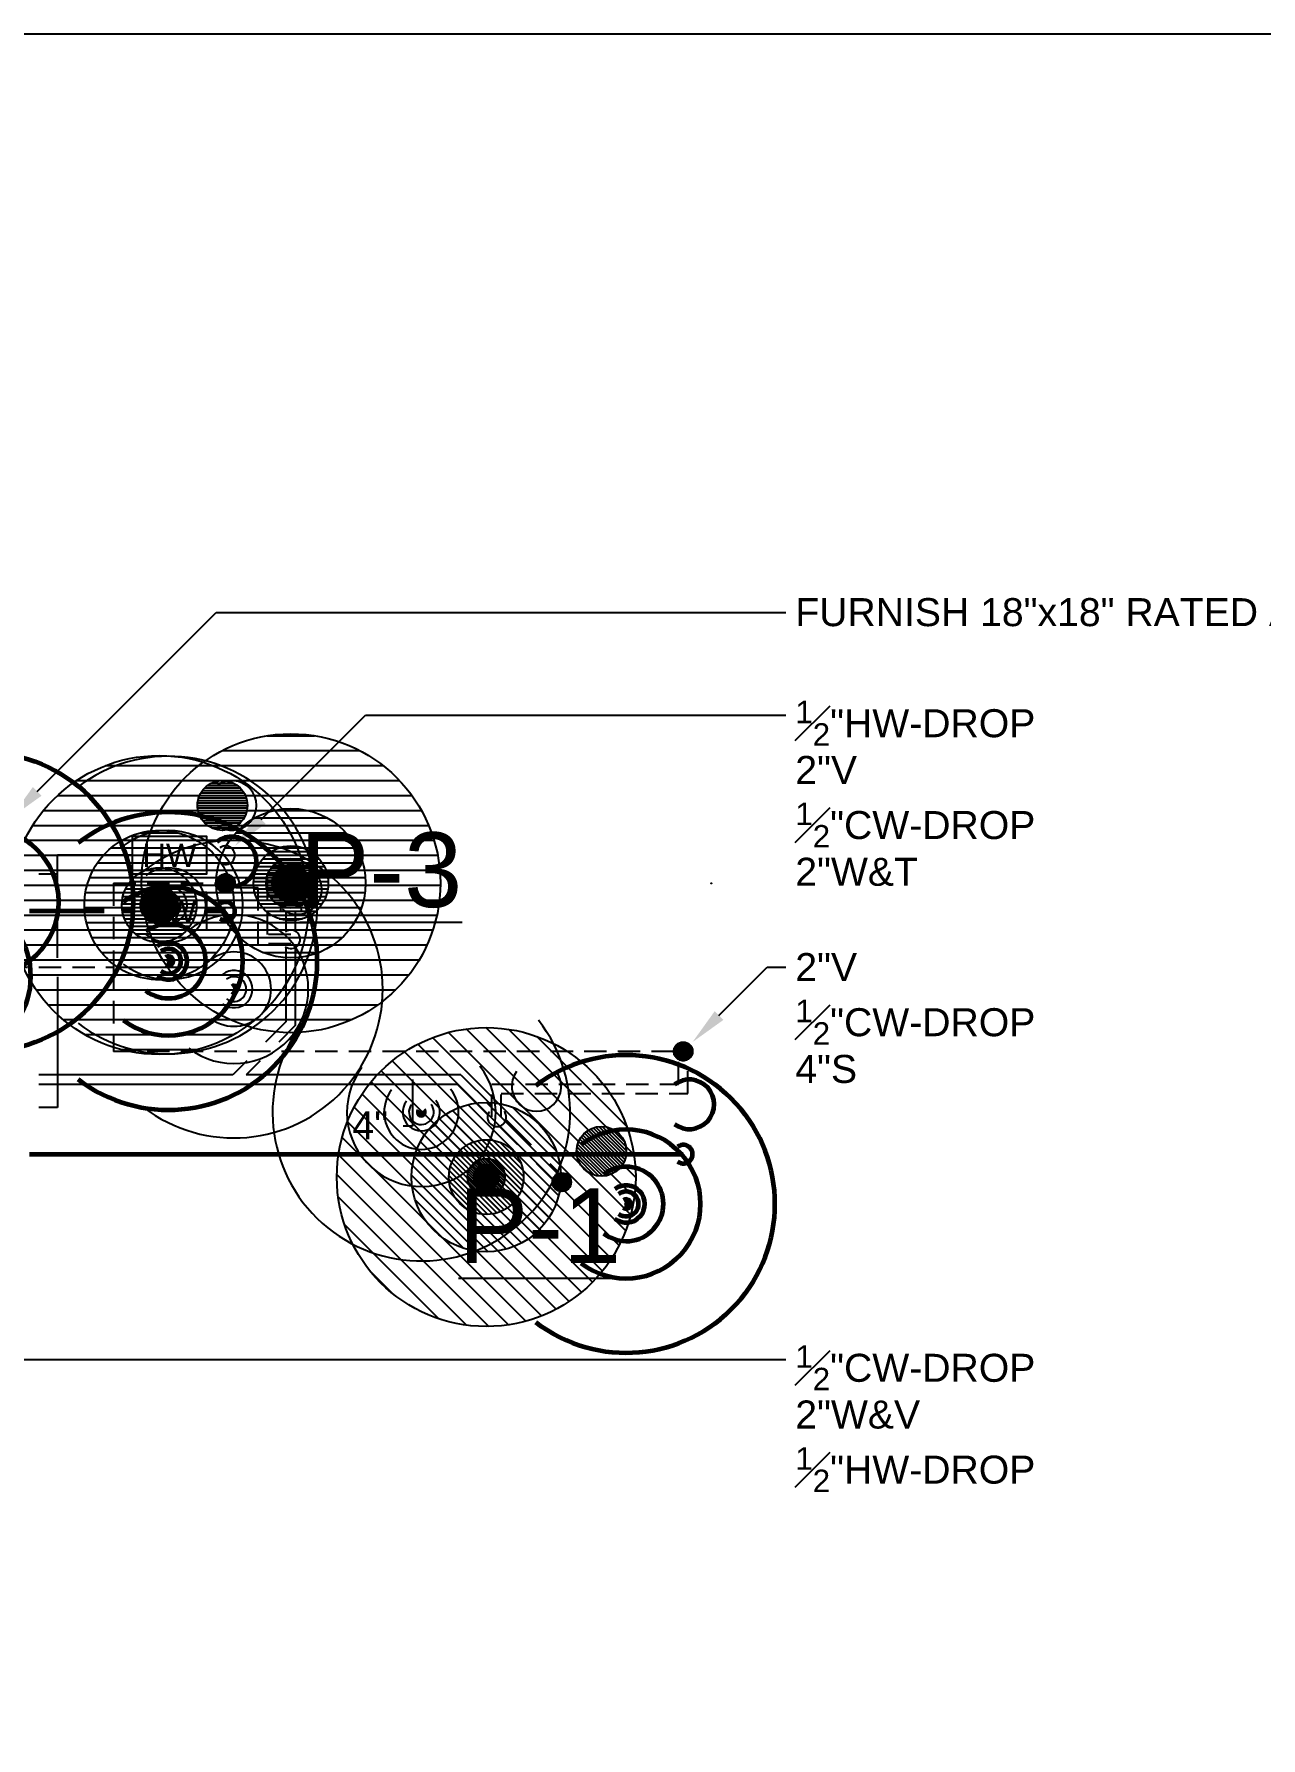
# Model space of a CAD drawing. Extents: x 2104 to 16979, y 4026 to 5124.
# Drawn here: x 7925.2 to 8122.3, y 4850.2 to 5123.9 of the extents above; entities that cross this region are included whole.
import ezdxf
from ezdxf import colors
from ezdxf.entities.mleader import LeaderData, LeaderLine
from ezdxf.enums import TextEntityAlignment as Align
from ezdxf.math import Vec2, Vec3

# ---------------------------------------------------------------- set-up
doc = ezdxf.new("R2010")
doc.units = 0
doc.header["$LTSCALE"] = 18
doc.header["$MEASUREMENT"] = 0
doc.linetypes.add('VENT', pattern=[0.30000000000000004, 0.2, -0.1])
for name, color, linetype in [('G-ANNO-TEXT', 70, 'Continuous'), ('P-HW-N', 1, 'Continuous'), ('P-HW-N @ 1 (1)', 1, 'Continuous'), ('P-HW-N @ 1 (2)', 1, 'Continuous'), ('P-HW-N @ 12', 1, 'Continuous'), ('P-HW-N @ 128', 1, 'Continuous'), ('P-HW-N @ 16', 1, 'Continuous'), ('P-HW-N @ 192', 1, 'Continuous'), ('P-HW-N @ 2', 1, 'Continuous'), ('P-HW-N @ 24', 1, 'Continuous'), ('P-HW-N @ 384', 1, 'Continuous'), ('P-HW-N @ 4', 1, 'Continuous'), ('P-HW-N @ 48', 1, 'Continuous'), ('P-HW-N @ 64', 1, 'Continuous'), ('P-HW-N @ 768', 1, 'Continuous'), ('P-HW-N @ 8', 1, 'Continuous'), ('P-HW-N @ 96', 1, 'Continuous'), ('P-SAN-N', 6, 'Continuous'), ('P-SAN-N @ 1 (1)', 6, 'Continuous'), ('P-SAN-N @ 1 (2)', 6, 'Continuous'), ('P-SAN-N @ 12', 6, 'Continuous'), ('P-SAN-N @ 128', 6, 'Continuous'), ('P-SAN-N @ 16', 6, 'Continuous'), ('P-SAN-N @ 192', 6, 'Continuous'), ('P-SAN-N @ 2', 6, 'Continuous'), ('P-SAN-N @ 24', 6, 'Continuous'), ('P-SAN-N @ 384', 6, 'Continuous'), ('P-SAN-N @ 4', 6, 'Continuous'), ('P-SAN-N @ 48', 6, 'Continuous'), ('P-SAN-N @ 64', 6, 'Continuous'), ('P-SAN-N @ 768', 6, 'Continuous'), ('P-SAN-N @ 8', 6, 'Continuous'), ('P-SAN-N @ 96', 6, 'Continuous'), ('P-SANV-N', 5, 'VENT'), ('P-SANV-N @ 1 (1)', 5, 'VENT'), ('P-SANV-N @ 1 (2)', 5, 'VENT'), ('P-SANV-N @ 12', 5, 'VENT'), ('P-SANV-N @ 128', 5, 'VENT'), ('P-SANV-N @ 16', 5, 'VENT'), ('P-SANV-N @ 192', 5, 'VENT'), ('P-SANV-N @ 2', 5, 'VENT'), ('P-SANV-N @ 24', 5, 'VENT'), ('P-SANV-N @ 384', 5, 'VENT'), ('P-SANV-N @ 4', 5, 'VENT'), ('P-SANV-N @ 48', 5, 'VENT'), ('P-SANV-N @ 64', 5, 'VENT'), ('P-SANV-N @ 768', 5, 'VENT'), ('P-SANV-N @ 8', 5, 'VENT'), ('P-SANV-N @ 96', 5, 'VENT')]:
    doc.layers.add(name, color=color, linetype=linetype)
for name, color, linetype, lineweight in [('P-CW-N', 4, 'Continuous', 60), ('P-CW-N @ 1 (1)', 4, 'Continuous', 60), ('P-CW-N @ 1 (2)', 4, 'Continuous', 60), ('P-CW-N @ 12', 4, 'Continuous', 60), ('P-CW-N @ 128', 4, 'Continuous', 60), ('P-CW-N @ 16', 4, 'Continuous', 60), ('P-CW-N @ 192', 4, 'Continuous', 60), ('P-CW-N @ 2', 4, 'Continuous', 60), ('P-CW-N @ 24', 4, 'Continuous', 60), ('P-CW-N @ 384', 4, 'Continuous', 60), ('P-CW-N @ 4', 4, 'Continuous', 60), ('P-CW-N @ 48', 4, 'Continuous', 60), ('P-CW-N @ 64', 4, 'Continuous', 60), ('P-CW-N @ 768', 4, 'Continuous', 60), ('P-CW-N @ 8', 4, 'Continuous', 60), ('P-CW-N @ 96', 4, 'Continuous', 60), ('P-HWC-N', 2, 'Continuous', 60), ('P-HWC-N @ 1 (1)', 2, 'Continuous', 60), ('P-HWC-N @ 1 (2)', 2, 'Continuous', 60), ('P-HWC-N @ 12', 2, 'Continuous', 60), ('P-HWC-N @ 128', 2, 'Continuous', 60), ('P-HWC-N @ 16', 2, 'Continuous', 60), ('P-HWC-N @ 192', 2, 'Continuous', 60), ('P-HWC-N @ 2', 2, 'Continuous', 60), ('P-HWC-N @ 24', 2, 'Continuous', 60), ('P-HWC-N @ 384', 2, 'Continuous', 60), ('P-HWC-N @ 4', 2, 'Continuous', 60), ('P-HWC-N @ 48', 2, 'Continuous', 60), ('P-HWC-N @ 64', 2, 'Continuous', 60), ('P-HWC-N @ 768', 2, 'Continuous', 60), ('P-HWC-N @ 8', 2, 'Continuous', 60), ('P-HWC-N @ 96', 2, 'Continuous', 60)]:
    doc.layers.add(name, color=color, linetype=linetype, lineweight=lineweight)
doc.layers.get('0').freeze()
doc.styles.add('Arial', font='arial.ttf')
doc.dimstyles.new('Loop048', dxfattribs={"dimscale": 0, "dimtxt": 0.09375, "dimasz": 0.03125, "dimexe": 0.0625, "dimexo": 0.0625, "dimgap": 0.09375, "dimtad": 1, "dimdec": 4, "dimzin": 3, "dimdsep": 46, "dimlunit": 4, "dimtxsty": 'Arial', "dimblk": 'OBLIQUE', "dimcen": 0.09375, "dimdle": 0.0625, "dimclrd": 256, "dimclre": 256, "dimclrt": 256, "dimadec": 4, "dimazin": 0, "dimtfac": 0.8, "dimtdec": 4, "dimtix": 1, "dimtofl": 0, "dimtmove": 1, "dimatfit": 0, "dimldrblk": 'LeaderNoteBlock', "dimfxl": 1, "dimfrac": 1, "dimtolj": 1, "dimtzin": 0, "dimlwd": -1, "dimlwe": -1, "dimarcsym": 0})

# ---------------------------------------------------------------- blocks, each defined once
blk = doc.blocks.new('*U7')
h = blk.add_hatch()
h.set_pattern_fill('ANSI31', color=256, scale=0.025, angle=135)
h.set_pattern_definition([(180, (0, 0), (-4.336808689942018e-19, -0.003125), [])])
edge = h.paths.add_edge_path()
edge.add_arc((-3.469446951953614e-18, -6.938893903907228e-18), 0.03125000000000001, 0, 360)
blk.add_circle((0, 0), 0.03125)
blk = doc.blocks.new('*U397')
at = {"layer": 'P-SANV-N @ 1 (1)'}
blk.add_blockref('*U7', (7945.343581524154, 4984), dxfattribs=at)
at = {"layer": 'P-SANV-N @ 1 (2)'}
blk.add_blockref('*U7', (7945.343581524154, 4984), dxfattribs=at)
at = {"layer": 'P-SANV-N @ 12', "xscale": 12, "yscale": 12, "zscale": 12}
blk.add_blockref('*U7', (7945.343581524154, 4984), dxfattribs=at)
at = {"layer": 'P-SANV-N @ 128', "xscale": 128, "yscale": 128, "zscale": 128}
blk.add_blockref('*U7', (7955.5, 5000), dxfattribs=at)
at = {"layer": 'P-SANV-N @ 16', "xscale": 16, "yscale": 16, "zscale": 16}
blk.add_blockref('*U7', (7945.343581524154, 4984), dxfattribs=at)
at = {"layer": 'P-SANV-N @ 192', "xscale": 192, "yscale": 192, "zscale": 192}
blk.add_blockref('*U7', (7945.343581524154, 4984), dxfattribs=at)
at = {"layer": 'P-SANV-N @ 2', "xscale": 2, "yscale": 2, "zscale": 2}
blk.add_blockref('*U7', (7945.343581524154, 4984), dxfattribs=at)
at = {"layer": 'P-SANV-N @ 24', "xscale": 24, "yscale": 24, "zscale": 24}
blk.add_blockref('*U7', (7945.343581524154, 4984), dxfattribs=at)
at = {"layer": 'P-SANV-N @ 384', "xscale": 384, "yscale": 384, "zscale": 384}
blk.add_blockref('*U7', (7945.343581524154, 4984), dxfattribs=at)
at = {"layer": 'P-SANV-N @ 4', "xscale": 4, "yscale": 4, "zscale": 4}
blk.add_blockref('*U7', (7945.343581524154, 4984), dxfattribs=at)
at = {"layer": 'P-SANV-N @ 48', "xscale": 48, "yscale": 48, "zscale": 48}
blk.add_blockref('*U7', (8029.5, 4960.5), dxfattribs=at)
at = {"layer": 'P-SANV-N @ 64', "xscale": 64, "yscale": 64, "zscale": 64}
blk.add_blockref('*U7', (7945.343581524154, 4984), dxfattribs=at)
at = {"layer": 'P-SANV-N @ 768', "xscale": 768, "yscale": 768, "zscale": 768}
blk.add_blockref('*U7', (7945.343581524154, 4984), dxfattribs=at)
at = {"layer": 'P-SANV-N @ 8', "xscale": 8, "yscale": 8, "zscale": 8}
blk.add_blockref('*U7', (7945.343581524154, 4984), dxfattribs=at)
at = {"layer": 'P-SANV-N @ 96', "xscale": 96, "yscale": 96, "zscale": 96}
blk.add_blockref('*U7', (7945.343581524154, 4984), dxfattribs=at)
blk = doc.blocks.new('*U398')
at = {"layer": 'P-SAN-N @ 1 (1)', "rotation": 315}
blk.add_blockref('*U7', (7997.868580154854, 4940.317711346161), dxfattribs=at)
at = {"layer": 'P-SAN-N @ 1 (2)', "rotation": 315}
blk.add_blockref('*U7', (7997.868580154854, 4940.317711346161), dxfattribs=at)
at = {"layer": 'P-SAN-N @ 12', "xscale": 12, "yscale": 12, "zscale": 12, "rotation": 315}
blk.add_blockref('*U7', (7997.868580154854, 4940.317711346161), dxfattribs=at)
at = {"layer": 'P-SAN-N @ 128', "xscale": 128, "yscale": 128, "zscale": 128, "rotation": 315}
blk.add_blockref('*U7', (8016.363961030679, 4944.449747468305), dxfattribs=at)
at = {"layer": 'P-SAN-N @ 16', "xscale": 16, "yscale": 16, "zscale": 16, "rotation": 315}
blk.add_blockref('*U7', (7997.868580154854, 4940.317711346161), dxfattribs=at)
at = {"layer": 'P-SAN-N @ 192', "xscale": 192, "yscale": 192, "zscale": 192, "rotation": 315}
blk.add_blockref('*U7', (7997.868580154854, 4940.317711346161), dxfattribs=at)
at = {"layer": 'P-SAN-N @ 2', "xscale": 2, "yscale": 2, "zscale": 2, "rotation": 315}
blk.add_blockref('*U7', (7997.868580154854, 4940.317711346161), dxfattribs=at)
at = {"layer": 'P-SAN-N @ 24', "xscale": 24, "yscale": 24, "zscale": 24, "rotation": 315}
blk.add_blockref('*U7', (7997.868580154854, 4940.317711346161), dxfattribs=at)
at = {"layer": 'P-SAN-N @ 384', "xscale": 383.9999999999999, "yscale": 383.9999999999999, "zscale": 383.9999999999999, "rotation": 315}
blk.add_blockref('*U7', (7997.868580154854, 4940.317711346161), dxfattribs=at)
at = {"layer": 'P-SAN-N @ 4', "xscale": 4, "yscale": 4, "zscale": 4, "rotation": 315}
blk.add_blockref('*U7', (7997.868580154854, 4940.317711346161), dxfattribs=at)
at = {"layer": 'P-SAN-N @ 48', "xscale": 47.99999999999999, "yscale": 47.99999999999999, "zscale": 47.99999999999999, "rotation": 315}
blk.add_blockref('*U7', (8010, 4939.5), dxfattribs=at)
at = {"layer": 'P-SAN-N @ 64', "xscale": 64, "yscale": 64, "zscale": 64, "rotation": 315}
blk.add_blockref('*U7', (7997.868580154854, 4940.317711346161), dxfattribs=at)
at = {"layer": 'P-SAN-N @ 768', "xscale": 767.9999999999999, "yscale": 767.9999999999999, "zscale": 767.9999999999999, "rotation": 315}
blk.add_blockref('*U7', (7997.868580154854, 4940.317711346161), dxfattribs=at)
at = {"layer": 'P-SAN-N @ 8', "xscale": 8, "yscale": 8, "zscale": 8, "rotation": 315}
blk.add_blockref('*U7', (7997.868580154854, 4940.317711346161), dxfattribs=at)
at = {"layer": 'P-SAN-N @ 96', "xscale": 95.99999999999999, "yscale": 95.99999999999999, "zscale": 95.99999999999999, "rotation": 315}
blk.add_blockref('*U7', (7997.868580154854, 4940.317711346161), dxfattribs=at)
blk = doc.blocks.new('*U8')
at = {"linetype": 'Continuous'}
blk.add_arc((0, 0), 0.03111555437015312, 232.5669694738212, 127.4330305261797, dxfattribs=at)
blk = doc.blocks.new('*U399')
at = {"layer": 'P-CW-N @ 1 (1)'}
blk.add_blockref('*U8', (8020.343581524154, 4936), dxfattribs=at)
at = {"layer": 'P-CW-N @ 1 (2)'}
blk.add_blockref('*U8', (8020.343581524154, 4936), dxfattribs=at)
at = {"layer": 'P-CW-N @ 12', "xscale": 12, "yscale": 12, "zscale": 12}
blk.add_blockref('*U8', (8020.343581524154, 4936), dxfattribs=at)
at = {"layer": 'P-CW-N @ 128', "xscale": 128, "yscale": 128, "zscale": 128}
blk.add_blockref('*U8', (8030.5, 4952), dxfattribs=at)
at = {"layer": 'P-CW-N @ 16', "xscale": 16, "yscale": 16, "zscale": 16}
blk.add_blockref('*U8', (8020.343581524154, 4936), dxfattribs=at)
at = {"layer": 'P-CW-N @ 192', "xscale": 192, "yscale": 192, "zscale": 192}
blk.add_blockref('*U8', (8020.343581524154, 4936), dxfattribs=at)
at = {"layer": 'P-CW-N @ 2', "xscale": 2, "yscale": 2, "zscale": 2}
blk.add_blockref('*U8', (8020.343581524154, 4936), dxfattribs=at)
at = {"layer": 'P-CW-N @ 24', "xscale": 24, "yscale": 24, "zscale": 24}
blk.add_blockref('*U8', (8020.343581524154, 4936), dxfattribs=at)
at = {"layer": 'P-CW-N @ 384', "xscale": 384, "yscale": 384, "zscale": 384}
blk.add_blockref('*U8', (8020.343581524154, 4936), dxfattribs=at)
at = {"layer": 'P-CW-N @ 4', "xscale": 4, "yscale": 4, "zscale": 4}
blk.add_blockref('*U8', (8020.343581524154, 4936), dxfattribs=at)
at = {"layer": 'P-CW-N @ 48', "xscale": 48, "yscale": 48, "zscale": 48}
blk.add_blockref('*U8', (8029.5, 4944), dxfattribs=at)
at = {"layer": 'P-CW-N @ 64', "xscale": 64, "yscale": 64, "zscale": 64}
blk.add_blockref('*U8', (8020.343581524154, 4936), dxfattribs=at)
at = {"layer": 'P-CW-N @ 768', "xscale": 768, "yscale": 768, "zscale": 768}
blk.add_blockref('*U8', (8020.343581524154, 4936), dxfattribs=at)
at = {"layer": 'P-CW-N @ 8', "xscale": 8, "yscale": 8, "zscale": 8}
blk.add_blockref('*U8', (8020.343581524154, 4936), dxfattribs=at)
at = {"layer": 'P-CW-N @ 96', "xscale": 96, "yscale": 96, "zscale": 96}
blk.add_blockref('*U8', (8020.343581524154, 4936), dxfattribs=at)
blk = doc.blocks.new('*U400')
at = {"layer": 'P-CW-N @ 1 (1)'}
blk.add_blockref('*U8', (7946.843581524154, 4975), dxfattribs=at)
at = {"layer": 'P-CW-N @ 1 (2)'}
blk.add_blockref('*U8', (7946.843581524154, 4975), dxfattribs=at)
at = {"layer": 'P-CW-N @ 12', "xscale": 12, "yscale": 12, "zscale": 12}
blk.add_blockref('*U8', (7946.843581524154, 4975), dxfattribs=at)
at = {"layer": 'P-CW-N @ 128', "xscale": 128, "yscale": 128, "zscale": 128}
blk.add_blockref('*U8', (7957, 4991), dxfattribs=at)
at = {"layer": 'P-CW-N @ 16', "xscale": 16, "yscale": 16, "zscale": 16}
blk.add_blockref('*U8', (7946.843581524154, 4975), dxfattribs=at)
at = {"layer": 'P-CW-N @ 192', "xscale": 192, "yscale": 192, "zscale": 192}
blk.add_blockref('*U8', (7946.843581524154, 4975), dxfattribs=at)
at = {"layer": 'P-CW-N @ 2', "xscale": 2, "yscale": 2, "zscale": 2}
blk.add_blockref('*U8', (7946.843581524154, 4975), dxfattribs=at)
at = {"layer": 'P-CW-N @ 24', "xscale": 24, "yscale": 24, "zscale": 24}
blk.add_blockref('*U8', (7946.843581524154, 4975), dxfattribs=at)
at = {"layer": 'P-CW-N @ 384', "xscale": 384, "yscale": 384, "zscale": 384}
blk.add_blockref('*U8', (7946.843581524154, 4975), dxfattribs=at)
at = {"layer": 'P-CW-N @ 4', "xscale": 4, "yscale": 4, "zscale": 4}
blk.add_blockref('*U8', (7946.843581524154, 4975), dxfattribs=at)
at = {"layer": 'P-CW-N @ 48', "xscale": 48, "yscale": 48, "zscale": 48}
blk.add_blockref('*U8', (7956, 4983), dxfattribs=at)
at = {"layer": 'P-CW-N @ 64', "xscale": 64, "yscale": 64, "zscale": 64}
blk.add_blockref('*U8', (7946.843581524154, 4975), dxfattribs=at)
at = {"layer": 'P-CW-N @ 768', "xscale": 768, "yscale": 768, "zscale": 768}
blk.add_blockref('*U8', (7946.843581524154, 4975), dxfattribs=at)
at = {"layer": 'P-CW-N @ 8', "xscale": 8, "yscale": 8, "zscale": 8}
blk.add_blockref('*U8', (7946.843581524154, 4975), dxfattribs=at)
at = {"layer": 'P-CW-N @ 96', "xscale": 96, "yscale": 96, "zscale": 96}
blk.add_blockref('*U8', (7946.843581524154, 4975), dxfattribs=at)
blk = doc.blocks.new('*U401')
at = {"layer": 'P-HW-N @ 1 (1)'}
blk.add_blockref('*U8', (7946.843581524154, 4984), dxfattribs=at)
at = {"layer": 'P-HW-N @ 1 (2)'}
blk.add_blockref('*U8', (7946.843581524154, 4984), dxfattribs=at)
at = {"layer": 'P-HW-N @ 12', "xscale": 12, "yscale": 12, "zscale": 12}
blk.add_blockref('*U8', (7946.843581524154, 4984), dxfattribs=at)
at = {"layer": 'P-HW-N @ 128', "xscale": 128, "yscale": 128, "zscale": 128}
blk.add_blockref('*U8', (7957, 5000), dxfattribs=at)
at = {"layer": 'P-HW-N @ 16', "xscale": 16, "yscale": 16, "zscale": 16}
blk.add_blockref('*U8', (7946.843581524154, 4984), dxfattribs=at)
at = {"layer": 'P-HW-N @ 192', "xscale": 192, "yscale": 192, "zscale": 192}
blk.add_blockref('*U8', (7946.843581524154, 4984), dxfattribs=at)
at = {"layer": 'P-HW-N @ 2', "xscale": 2, "yscale": 2, "zscale": 2}
blk.add_blockref('*U8', (7946.843581524154, 4984), dxfattribs=at)
at = {"layer": 'P-HW-N @ 24', "xscale": 24, "yscale": 24, "zscale": 24}
blk.add_blockref('*U8', (7946.843581524154, 4984), dxfattribs=at)
at = {"layer": 'P-HW-N @ 384', "xscale": 384, "yscale": 384, "zscale": 384}
blk.add_blockref('*U8', (7946.843581524154, 4984), dxfattribs=at)
at = {"layer": 'P-HW-N @ 4', "xscale": 4, "yscale": 4, "zscale": 4}
blk.add_blockref('*U8', (7946.843581524154, 4984), dxfattribs=at)
at = {"layer": 'P-HW-N @ 48', "xscale": 48, "yscale": 48, "zscale": 48}
blk.add_blockref('*U8', (7956, 4992), dxfattribs=at)
at = {"layer": 'P-HW-N @ 64', "xscale": 64, "yscale": 64, "zscale": 64}
blk.add_blockref('*U8', (7946.843581524154, 4984), dxfattribs=at)
at = {"layer": 'P-HW-N @ 768', "xscale": 768, "yscale": 768, "zscale": 768}
blk.add_blockref('*U8', (7946.843581524154, 4984), dxfattribs=at)
at = {"layer": 'P-HW-N @ 8', "xscale": 8, "yscale": 8, "zscale": 8}
blk.add_blockref('*U8', (7946.843581524154, 4984), dxfattribs=at)
at = {"layer": 'P-HW-N @ 96', "xscale": 96, "yscale": 96, "zscale": 96}
blk.add_blockref('*U8', (7946.843581524154, 4984), dxfattribs=at)
blk = doc.blocks.new('*U23')
at = {"linetype": 'Continuous'}
blk.add_circle((0, 0), 0.03515625, dxfattribs=at)
blk.add_arc((-4.231866745139107e-15, 0.09046299364832541), 0.03515625, 180.0000000000026, 2.655435359053694e-12, dxfattribs=at)
blk = doc.blocks.new('*U402')
at = {"layer": 'P-SAN-N @ 1 (2)', "rotation": 180}
blk.add_blockref('*U23', (8034, 4987.5), dxfattribs=at)
at = {"layer": 'P-SAN-N @ 48', "xscale": 48, "yscale": 48, "zscale": 48, "rotation": 180}
blk.add_blockref('*U23', (7966.5, 4987.5), dxfattribs=at)
blk = doc.blocks.new('*U26')
at = {"linetype": 'Continuous'}
blk.add_arc((0, 0), 0.03111555437015312, 188.2778165685707, 83.14387762092916, dxfattribs=at)
blk = doc.blocks.new('*U403')
at = {"layer": 'P-SANV-N @ 1 (1)', "rotation": 315}
blk.add_blockref('*U26', (7987.443958952396, 4950.742332548618), dxfattribs=at)
at = {"layer": 'P-SANV-N @ 1 (2)', "rotation": 315}
blk.add_blockref('*U26', (7987.443958952396, 4950.742332548618), dxfattribs=at)
at = {"layer": 'P-SANV-N @ 12', "xscale": 12, "yscale": 12, "zscale": 12, "rotation": 315}
blk.add_blockref('*U26', (7987.443958952396, 4950.742332548618), dxfattribs=at)
at = {"layer": 'P-SANV-N @ 128', "xscale": 128, "yscale": 128, "zscale": 128, "rotation": 315}
blk.add_blockref('*U26', (8005.93933982822, 4954.874368670764), dxfattribs=at)
at = {"layer": 'P-SANV-N @ 16', "xscale": 16, "yscale": 16, "zscale": 16, "rotation": 315}
blk.add_blockref('*U26', (7987.443958952396, 4950.742332548618), dxfattribs=at)
at = {"layer": 'P-SANV-N @ 192', "xscale": 192, "yscale": 192, "zscale": 192, "rotation": 315}
blk.add_blockref('*U26', (7987.443958952396, 4950.742332548618), dxfattribs=at)
at = {"layer": 'P-SANV-N @ 2', "xscale": 2, "yscale": 2, "zscale": 2, "rotation": 315}
blk.add_blockref('*U26', (7987.443958952396, 4950.742332548618), dxfattribs=at)
at = {"layer": 'P-SANV-N @ 24', "xscale": 24, "yscale": 24, "zscale": 24, "rotation": 315}
blk.add_blockref('*U26', (7987.443958952396, 4950.742332548618), dxfattribs=at)
at = {"layer": 'P-SANV-N @ 384', "xscale": 383.9999999999999, "yscale": 383.9999999999999, "zscale": 383.9999999999999, "rotation": 315}
blk.add_blockref('*U26', (7987.443958952396, 4950.742332548618), dxfattribs=at)
at = {"layer": 'P-SANV-N @ 4', "xscale": 4, "yscale": 4, "zscale": 4, "rotation": 315}
blk.add_blockref('*U26', (7987.443958952396, 4950.742332548618), dxfattribs=at)
at = {"layer": 'P-SANV-N @ 48', "xscale": 47.99999999999999, "yscale": 47.99999999999999, "zscale": 47.99999999999999, "rotation": 315}
blk.add_blockref('*U26', (7999.575378797541, 4949.924621202459), dxfattribs=at)
at = {"layer": 'P-SANV-N @ 64', "xscale": 64, "yscale": 64, "zscale": 64, "rotation": 315}
blk.add_blockref('*U26', (7987.443958952396, 4950.742332548618), dxfattribs=at)
at = {"layer": 'P-SANV-N @ 768', "xscale": 767.9999999999999, "yscale": 767.9999999999999, "zscale": 767.9999999999999, "rotation": 315}
blk.add_blockref('*U26', (7987.443958952396, 4950.742332548618), dxfattribs=at)
at = {"layer": 'P-SANV-N @ 8', "xscale": 8, "yscale": 8, "zscale": 8, "rotation": 315}
blk.add_blockref('*U26', (7987.443958952396, 4950.742332548618), dxfattribs=at)
at = {"layer": 'P-SANV-N @ 96', "xscale": 95.99999999999999, "yscale": 95.99999999999999, "zscale": 95.99999999999999, "rotation": 315}
blk.add_blockref('*U26', (7987.443958952396, 4950.742332548618), dxfattribs=at)
blk = doc.blocks.new('*U404')
at = {"layer": 'P-SANV-N @ 1 (1)'}
blk.add_blockref('*U8', (7957.343581524154, 4970.5), dxfattribs=at)
at = {"layer": 'P-SANV-N @ 1 (2)'}
blk.add_blockref('*U8', (7957.343581524154, 4970.5), dxfattribs=at)
at = {"layer": 'P-SANV-N @ 12', "xscale": 12, "yscale": 12, "zscale": 12}
blk.add_blockref('*U8', (7957.343581524154, 4970.5), dxfattribs=at)
at = {"layer": 'P-SANV-N @ 128', "xscale": 128, "yscale": 128, "zscale": 128}
blk.add_blockref('*U8', (7967.5, 4986.5), dxfattribs=at)
at = {"layer": 'P-SANV-N @ 16', "xscale": 16, "yscale": 16, "zscale": 16}
blk.add_blockref('*U8', (7957.343581524154, 4970.5), dxfattribs=at)
at = {"layer": 'P-SANV-N @ 192', "xscale": 192, "yscale": 192, "zscale": 192}
blk.add_blockref('*U8', (7957.343581524154, 4970.5), dxfattribs=at)
at = {"layer": 'P-SANV-N @ 2', "xscale": 2, "yscale": 2, "zscale": 2}
blk.add_blockref('*U8', (7957.343581524154, 4970.5), dxfattribs=at)
at = {"layer": 'P-SANV-N @ 24', "xscale": 24, "yscale": 24, "zscale": 24}
blk.add_blockref('*U8', (7957.343581524154, 4970.5), dxfattribs=at)
at = {"layer": 'P-SANV-N @ 384', "xscale": 384, "yscale": 384, "zscale": 384}
blk.add_blockref('*U8', (7957.343581524154, 4970.5), dxfattribs=at)
at = {"layer": 'P-SANV-N @ 4', "xscale": 4, "yscale": 4, "zscale": 4}
blk.add_blockref('*U8', (7957.343581524154, 4970.5), dxfattribs=at)
at = {"layer": 'P-SANV-N @ 48', "xscale": 48, "yscale": 48, "zscale": 48}
blk.add_blockref('*U8', (7966.5, 4978.5), dxfattribs=at)
at = {"layer": 'P-SANV-N @ 64', "xscale": 64, "yscale": 64, "zscale": 64}
blk.add_blockref('*U8', (7957.343581524154, 4970.5), dxfattribs=at)
at = {"layer": 'P-SANV-N @ 768', "xscale": 768, "yscale": 768, "zscale": 768}
blk.add_blockref('*U8', (7957.343581524154, 4970.5), dxfattribs=at)
at = {"layer": 'P-SANV-N @ 8', "xscale": 8, "yscale": 8, "zscale": 8}
blk.add_blockref('*U8', (7957.343581524154, 4970.5), dxfattribs=at)
at = {"layer": 'P-SANV-N @ 96', "xscale": 96, "yscale": 96, "zscale": 96}
blk.add_blockref('*U8', (7957.343581524154, 4970.5), dxfattribs=at)
blk = doc.blocks.new('*U415')
at = {"layer": 'P-SANV-N @ 1 (1)'}
blk.add_blockref('*U7', (7871.843581524154, 5011), dxfattribs=at)
at = {"layer": 'P-SANV-N @ 1 (2)'}
blk.add_blockref('*U7', (7871.843581524154, 5011), dxfattribs=at)
at = {"layer": 'P-SANV-N @ 12', "xscale": 12, "yscale": 12, "zscale": 12}
blk.add_blockref('*U7', (7871.843581524154, 5011), dxfattribs=at)
at = {"layer": 'P-SANV-N @ 128', "xscale": 128, "yscale": 128, "zscale": 128}
blk.add_blockref('*U7', (7882, 5027), dxfattribs=at)
at = {"layer": 'P-SANV-N @ 16', "xscale": 16, "yscale": 16, "zscale": 16}
blk.add_blockref('*U7', (7871.843581524154, 5011), dxfattribs=at)
at = {"layer": 'P-SANV-N @ 192', "xscale": 192, "yscale": 192, "zscale": 192}
blk.add_blockref('*U7', (7871.843581524154, 5011), dxfattribs=at)
at = {"layer": 'P-SANV-N @ 2', "xscale": 2, "yscale": 2, "zscale": 2}
blk.add_blockref('*U7', (7871.843581524154, 5011), dxfattribs=at)
at = {"layer": 'P-SANV-N @ 24', "xscale": 24, "yscale": 24, "zscale": 24}
blk.add_blockref('*U7', (7871.843581524154, 5011), dxfattribs=at)
at = {"layer": 'P-SANV-N @ 384', "xscale": 384, "yscale": 384, "zscale": 384}
blk.add_blockref('*U7', (7871.843581524154, 5011), dxfattribs=at)
at = {"layer": 'P-SANV-N @ 4', "xscale": 4, "yscale": 4, "zscale": 4}
blk.add_blockref('*U7', (7871.843581524154, 5011), dxfattribs=at)
at = {"layer": 'P-SANV-N @ 48', "xscale": 48, "yscale": 48, "zscale": 48}
blk.add_blockref('*U7', (7956, 4987.5), dxfattribs=at)
at = {"layer": 'P-SANV-N @ 64', "xscale": 64, "yscale": 64, "zscale": 64}
blk.add_blockref('*U7', (7871.843581524154, 5011), dxfattribs=at)
at = {"layer": 'P-SANV-N @ 768', "xscale": 768, "yscale": 768, "zscale": 768}
blk.add_blockref('*U7', (7871.843581524154, 5011), dxfattribs=at)
at = {"layer": 'P-SANV-N @ 8', "xscale": 8, "yscale": 8, "zscale": 8}
blk.add_blockref('*U7', (7871.843581524154, 5011), dxfattribs=at)
at = {"layer": 'P-SANV-N @ 96', "xscale": 96, "yscale": 96, "zscale": 96}
blk.add_blockref('*U7', (7871.843581524154, 5011), dxfattribs=at)
blk = doc.blocks.new('_Oblique')
at = {"color": 0, "linetype": 'ByBlock', "lineweight": -2}
blk.add_line((-0.5, -0.5), (0.5, 0.5), dxfattribs=at)
blk = doc.blocks.new('LeaderNoteBlock')
blk.add_ellipse((0, 0), major_axis=(1, -1.836909530733566e-16), ratio=0.2499999999998295, start_param=5.387520513321723, end_param=10.32044275462724)
blk = doc.blocks.new('*U718')
at = {"layer": 'P-SAN-N @ 1 (1)'}
blk.add_blockref('*U7', (7966.5, 4987.5), dxfattribs=at)
at = {"layer": 'P-SAN-N @ 1 (2)'}
blk.add_blockref('*U7', (7966.5, 4987.5), dxfattribs=at)
at = {"layer": 'P-SAN-N @ 12', "xscale": 12, "yscale": 12, "zscale": 12}
blk.add_blockref('*U7', (7966.5, 4987.5), dxfattribs=at)
at = {"layer": 'P-SAN-N @ 128', "xscale": 128, "yscale": 128, "zscale": 128}
blk.add_blockref('*U7', (7966.5, 4987.5), dxfattribs=at)
at = {"layer": 'P-SAN-N @ 16', "xscale": 16, "yscale": 16, "zscale": 16}
blk.add_blockref('*U7', (7966.5, 4987.5), dxfattribs=at)
at = {"layer": 'P-SAN-N @ 192', "xscale": 192, "yscale": 192, "zscale": 192}
blk.add_blockref('*U7', (7966.5, 4987.5), dxfattribs=at)
at = {"layer": 'P-SAN-N @ 2', "xscale": 2, "yscale": 2, "zscale": 2}
blk.add_blockref('*U7', (7966.5, 4987.5), dxfattribs=at)
at = {"layer": 'P-SAN-N @ 24', "xscale": 24, "yscale": 24, "zscale": 24}
blk.add_blockref('*U7', (7966.5, 4987.5), dxfattribs=at)
at = {"layer": 'P-SAN-N @ 384', "xscale": 384, "yscale": 384, "zscale": 384}
blk.add_blockref('*U7', (7966.5, 4987.5), dxfattribs=at)
at = {"layer": 'P-SAN-N @ 4', "xscale": 4, "yscale": 4, "zscale": 4}
blk.add_blockref('*U7', (7966.5, 4987.5), dxfattribs=at)
at = {"layer": 'P-SAN-N @ 48', "xscale": 48, "yscale": 48, "zscale": 48}
blk.add_blockref('*U7', (7966.5, 4987.5), dxfattribs=at)
at = {"layer": 'P-SAN-N @ 64', "xscale": 64, "yscale": 64, "zscale": 64}
blk.add_blockref('*U7', (7966.5, 4987.5), dxfattribs=at)
at = {"layer": 'P-SAN-N @ 768', "xscale": 768, "yscale": 768, "zscale": 768}
blk.add_blockref('*U7', (7966.5, 4987.5), dxfattribs=at)
at = {"layer": 'P-SAN-N @ 8', "xscale": 8, "yscale": 8, "zscale": 8}
blk.add_blockref('*U7', (7966.5, 4987.5), dxfattribs=at)
at = {"layer": 'P-SAN-N @ 96', "xscale": 96, "yscale": 96, "zscale": 96}
blk.add_blockref('*U7', (7966.5, 4987.5), dxfattribs=at)
blk = doc.blocks.new('*U6')
blk.add_lwpolyline([(-3.332323771482692e-18, 0.03111555437015312, 0.6342579873937333), (-8.890457814381136e-18, 5.234717341758689e-34, -0.6342579873937336), (-6.793508145416166e-18, -0.03111555437015312)], format="xyb")
blk.add_circle((0, 0), 0.03125)
blk = doc.blocks.new('*U736')
at = {"layer": 'P-HWC-N @ 1 (1)', "rotation": 180}
blk.add_blockref('*U6', (7917.156418475846, 4984.5), dxfattribs=at)
at = {"layer": 'P-HWC-N @ 1 (2)', "rotation": 180}
blk.add_blockref('*U6', (7917.156418475846, 4984.5), dxfattribs=at)
at = {"layer": 'P-HWC-N @ 12', "xscale": 12, "yscale": 12, "zscale": 12, "rotation": 180}
blk.add_blockref('*U6', (7917.156418475846, 4984.5), dxfattribs=at)
at = {"layer": 'P-HWC-N @ 128', "xscale": 128, "yscale": 128, "zscale": 128, "rotation": 180}
blk.add_blockref('*U6', (7883, 4976.5), dxfattribs=at)
at = {"layer": 'P-HWC-N @ 16', "xscale": 16, "yscale": 16, "zscale": 16, "rotation": 180}
blk.add_blockref('*U6', (7917.156418475846, 4984.5), dxfattribs=at)
at = {"layer": 'P-HWC-N @ 192', "xscale": 192, "yscale": 192, "zscale": 192, "rotation": 180}
blk.add_blockref('*U6', (7917.156418475846, 4984.5), dxfattribs=at)
at = {"layer": 'P-HWC-N @ 2', "xscale": 2, "yscale": 2, "zscale": 2, "rotation": 180}
blk.add_blockref('*U6', (7917.156418475846, 4984.5), dxfattribs=at)
at = {"layer": 'P-HWC-N @ 24', "xscale": 24, "yscale": 24, "zscale": 24, "rotation": 180}
blk.add_blockref('*U6', (7917.156418475846, 4984.5), dxfattribs=at)
at = {"layer": 'P-HWC-N @ 384', "xscale": 384, "yscale": 384, "zscale": 384, "rotation": 180}
blk.add_blockref('*U6', (7917.156418475846, 4984.5), dxfattribs=at)
at = {"layer": 'P-HWC-N @ 4', "xscale": 4, "yscale": 4, "zscale": 4, "rotation": 180}
blk.add_blockref('*U6', (7917.156418475846, 4984.5), dxfattribs=at)
at = {"layer": 'P-HWC-N @ 48', "xscale": 48, "yscale": 48, "zscale": 48, "rotation": 180}
blk.add_blockref('*U6', (7906.5, 4984.5), dxfattribs=at)
at = {"layer": 'P-HWC-N @ 64', "xscale": 64, "yscale": 64, "zscale": 64, "rotation": 180}
blk.add_blockref('*U6', (7917.156418475846, 4984.5), dxfattribs=at)
at = {"layer": 'P-HWC-N @ 768', "xscale": 768, "yscale": 768, "zscale": 768, "rotation": 180}
blk.add_blockref('*U6', (7917.156418475846, 4984.5), dxfattribs=at)
at = {"layer": 'P-HWC-N @ 8', "xscale": 8, "yscale": 8, "zscale": 8, "rotation": 180}
blk.add_blockref('*U6', (7917.156418475846, 4984.5), dxfattribs=at)
at = {"layer": 'P-HWC-N @ 96', "xscale": 96, "yscale": 96, "zscale": 96, "rotation": 180}
blk.add_blockref('*U6', (7917.156418475846, 4984.5), dxfattribs=at)
blk = doc.blocks.new('*U13')
at = {"layer": 'DEFPOINTS'}
blk.add_lwpolyline([(-0.125, -0.0625), (0.125, -0.0625), (0.125, 0.0625), (-0.125, 0.0625)], close=True, dxfattribs=at)
at = {"style": 'Arial'}
blk.add_text('HW', height=0.078125, dxfattribs=at).set_placement((-3.713743472833174e-17, 0), align=Align.MIDDLE)
blk = doc.blocks.new('*U12')
at = {"layer": 'DEFPOINTS'}
blk.add_lwpolyline([(-0.125, -0.0625), (0.125, -0.0625), (0.125, 0.0625), (-0.125, 0.0625)], close=True, dxfattribs=at)
at = {"style": 'Arial'}
blk.add_text('CW', height=0.078125, dxfattribs=at).set_placement((-3.686292673615752e-17, 2.775557561562891e-17), align=Align.MIDDLE)

msp = doc.modelspace()

# ---------------------------------------------------------------- linework, layer by layer
at = {"layer": 'DEFPOINTS'}
msp.add_lwpolyline([(7612.594579007224, 4025.977626562386), (9119.100438480289, 4025.977626562386), (9119.100438480289, 5123.871024880642), (7612.594579007224, 5123.871024880642)], close=True, dxfattribs=at)
at = {"layer": 'P-CW-N'}
for p, q in [((7936.5, 4983), (7924.5, 4983)), ((7941.000000000002, 4983), (7939.5, 4983)), ((7956, 4983), (7953.000000000002, 4983)), ((7924.5, 4944), (8029.5, 4944))]:
    msp.add_line(p, q, dxfattribs=at)
at = {"layer": 'P-HW-N'}
for p, q in [((7929, 4984.5), (7929, 4992)), ((7941.000000000002, 4992), (7929, 4992)), ((7956, 4992), (7953.000000000002, 4992)), ((7926, 4989), (7929, 4989)), ((7929, 4975.5), (7929, 4981.5)), ((7929, 4972.5), (7929, 4951.5)), ((7929, 4951.5), (7926, 4951.5))]:
    msp.add_line(p, q, dxfattribs=at)
at = {"layer": 'P-SAN-N'}
for p, q in [((7965.75, 4979.791580998446), (7965.75, 4983)), ((7967.25, 4979.791580998446), (7967.25, 4983)), ((7965.750000000001, 4965.310660173852), (7965.75, 4977.208419001554)), ((7967.25, 4964.689339827746), (7967.25, 4977.208419001554)), ((7965.750000000001, 4965.310660173854), (7962.439339826195, 4962)), ((7967.250000000001, 4964.689339827747), (7964.560660172254, 4962)), ((7959.43933982624, 4959), (7957.189339826273, 4956.75)), ((7961.560660172253, 4959), (7959.310660172253, 4956.749999999999)), ((7957.189339826273, 4956.75), (7926, 4956.75)), ((7993.810660171779, 4956.75), (7959.310660172254, 4956.75)), ((7993.810660171779, 4956.75), (7998.75, 4951.81066017178)), ((7926, 4955.25), (7993.18933982822, 4955.25)), ((7998.131763029198, 4950.307576799021), (7993.189339828221, 4955.249999999999)), ((8002.939339828221, 4945.5), (7999.958334394105, 4948.481005434116)), ((8001.018994565884, 4949.541665605896), (8005.06066017178, 4945.5)), ((8008.40900974233, 4940.03033008589), (8005.93933982822, 4942.5)), ((8008.060660171779, 4942.5), (8009.46966991411, 4941.09099025767))]:
    msp.add_line(p, q, dxfattribs=at)
at = {"layer": 'P-SANV-N'}
for p, q in [((7962.75, 4988.25), (7957.5, 4988.25)), ((7962.75, 4979.25), (7962.75, 4988.25)), ((7938, 4987.5), (7938, 4974)), ((7938, 4987.5), (7954.5, 4987.5)), ((7961.25, 4986.75), (7957.5, 4986.75)), ((7961.25, 4977.75), (7961.25, 4986.75)), ((7966.5, 4977.75), (7961.25, 4977.75)), ((7966.5, 4979.25), (7962.75, 4979.25)), ((7845, 4974), (7938, 4974)), ((7938, 4974), (7938, 4960.5)), ((8028, 4960.5), (7938, 4960.5)), ((8028.75, 4955.25), (8028.75, 4959)), ((8030.25, 4953.75), (8030.25, 4959)), ((7998.75, 4950), (7998.75, 4955.25)), ((7998.75, 4955.25), (8028.75, 4955.25)), ((8000.25, 4950), (8000.25, 4953.75)), ((8000.25, 4953.75), (8030.25, 4953.75))]:
    msp.add_line(p, q, dxfattribs=at)

# ---------------------------------------------------------------- block references
at = {"layer": 'P-CW-N'}
for name in ['*U400', '*U399']:
    msp.add_blockref(name, (0, 0), dxfattribs=at)
at = {"layer": 'P-CW-N @ 48', "xscale": 48, "yscale": 48, "zscale": 48}
msp.add_blockref('*U12', (7947.000000000002, 4983), dxfattribs=at)
at = {"layer": 'P-HW-N'}
msp.add_blockref('*U401', (0, 0), dxfattribs=at)
at = {"layer": 'P-HW-N @ 48', "xscale": 48, "yscale": 48, "zscale": 48}
msp.add_blockref('*U13', (7947.000000000002, 4992), dxfattribs=at)
at = {"layer": 'P-HWC-N'}
msp.add_blockref('*U736', (0, 0), dxfattribs=at)
at = {"layer": 'P-SAN-N'}
for name in ['*U718', '*U402', '*U398']:
    msp.add_blockref(name, (0, 0), dxfattribs=at)
at = {"layer": 'P-SANV-N'}
for name in ['*U415', '*U397', '*U404', '*U403']:
    msp.add_blockref(name, (0, 0), dxfattribs=at)

# ---------------------------------------------------------------- texts
at = {"layer": 'G-ANNO-TEXT', "style": 'Arial'}
for s, insert, char_height, width, attachment_point in [('{\\LP-3}', (7994, 4983.5), 12, 68, 9), ('4"', (7982.099999999627, 4950.900000000373), 4.5, 12.59999999999854, 3), ('{\\LP-1}', (8019.5, 4926.5), 12, 68, 9)]:
    msp.add_mtext(s, dxfattribs=dict(at, insert=insert, char_height=char_height, width=width, attachment_point=attachment_point))

# ---------------------------------------------------------------- leaders
at = {"layer": 'G-ANNO-TEXT'}
msp.add_leader([(7986, 4956), (7986, 4948.5), (7984.5, 4948.5)], dimstyle='Loop048', override={"dimscale": 0}, dxfattribs=at)
ml = msp.add_multileader_mtext('Standard', dxfattribs=at)
ml.set_content('\\pxt1;FURNISH 18"x18" RATED ACCESS PANEL TO BE INSTALLED BY GENERAL CONTRACTOR', color=256, style='Arial')
ml.set_leader_properties(color=256, linetype='ByLayer', lineweight=-1)
ml.build(insert=Vec2(0, 0))
ml.multileader.update_dxf_attribs({"has_dogleg": 0, "dogleg_length": 0.125, "arrow_head_size": 6, "scale": 48})
ctx = ml.context
ctx.base_point, ctx.scale, ctx.char_height, ctx.arrow_head_size, ctx.landing_gap_size, ctx.plane_origin = Vec3(8046, 5031), 48, 4.5, 6, 1.5, Vec3(7921.5, 4998)
notes = []
notes.append((ctx, [(0, (1, 1, 0), (8040, 5031), (1, 0), 6, [(0, [(7921.5, 4998), (7954.5, 5031)], 0, [])])]))
ctx.mtext.insert, ctx.mtext.width, ctx.mtext.flow_direction = Vec3(8047.5, 5033.288369713506), 137.4016691535402, 5
ml = msp.add_multileader_mtext('Standard', dxfattribs=at)
ml.set_content('\\A1;{\\H0.8x;\\S1#2;}"HW-DROP\\P2"V\\P{\\H0.8x;\\S1#2;}"CW-DROP\\P2"W&T', color=256, style='Arial')
ml.set_leader_properties(color=256, linetype='ByLayer', lineweight=-1)
ml.build(insert=Vec2(0, 0))
ml.multileader.update_dxf_attribs({"has_dogleg": 0, "dogleg_length": 0.125, "arrow_head_size": 6, "scale": 48})
ctx = ml.context
ctx.base_point, ctx.scale, ctx.char_height, ctx.arrow_head_size, ctx.landing_gap_size, ctx.plane_origin = Vec3(8046, 5014.5), 48, 4.5, 6, 1.5, Vec3(7956, 4993.5)
notes.append((ctx, [(0, (1, 1, 0), (8040, 5014.5), (1, 0), 6, [(0, [(7957.5, 4993.5), (7978.5, 5014.5)], 0, [])])]))
ctx.mtext.insert, ctx.mtext.flow_direction = Vec3(8047.5, 5016.802182810368), 5
ml = msp.add_multileader_mtext('Standard', dxfattribs=at)
ml.set_content('\\pxt1;FURNISH 18"x18" RATED ACCESS PANEL TO BE INSTALLED BY GENERAL CONTRACTOR', color=256, style='Arial')
ml.set_leader_properties(color=256, linetype='ByLayer', lineweight=-1)
ml.build(insert=Vec2(0, 0))
ml.multileader.update_dxf_attribs({"has_dogleg": 0, "dogleg_length": 0.125, "arrow_head_size": 6, "scale": 48})
ctx = ml.context
ctx.base_point, ctx.scale, ctx.char_height, ctx.arrow_head_size, ctx.landing_gap_size, ctx.plane_origin = Vec3(6961.5, 4972.5), 48, 4.5, 6, 1.5, Vec3(6849, 4953)
notes.append((ctx, [(0, (1, 1, 0), (6955.5, 4972.5), (1, 0), 6, [(0, [(6849, 4953), (6868.5, 4972.5)], 0, [])])]))
ctx.mtext.insert, ctx.mtext.width, ctx.mtext.flow_direction = Vec3(6963, 4974.788369713506), 91.2105548021209, 5
ml = msp.add_multileader_mtext('Standard', dxfattribs=at)
ml.set_content('\\A1;2"V\\P{\\H0.8x;\\S1#2;}"CW-DROP\\P4"S', color=256, style='Arial')
ml.set_leader_properties(color=256, linetype='ByLayer', lineweight=-1)
ml.build(insert=Vec2(0, 0))
ml.multileader.update_dxf_attribs({"has_dogleg": 0, "dogleg_length": 0.125, "arrow_head_size": 6, "scale": 48})
ctx = ml.context
ctx.base_point, ctx.scale, ctx.char_height, ctx.arrow_head_size, ctx.landing_gap_size, ctx.plane_origin = Vec3(8046, 4974), 48, 4.5, 6, 1.5, Vec3(8031, 4962)
notes.append((ctx, [(0, (1, 1, 0), (8040, 4974), (1, 0), 6, [(0, [(8031, 4962), (8043, 4974)], 0, [])])]))
ctx.mtext.insert, ctx.mtext.flow_direction = Vec3(8047.5, 4976.288369713506), 5
ml = msp.add_multileader_mtext('Standard', dxfattribs=at)
ml.set_content('\\A1;{\\H0.8x;\\S1#2;}"CW-DROP\\P2"W&V\\P{\\H0.8x;\\S1#2;}"HW-DROP', color=256, style='Arial')
ml.set_leader_properties(color=256, linetype='ByLayer', lineweight=-1)
ml.build(insert=Vec2(0, 0))
ml.multileader.update_dxf_attribs({"has_dogleg": 0, "dogleg_length": 0.125, "arrow_head_size": 6, "scale": 48})
ctx = ml.context
ctx.base_point, ctx.scale, ctx.char_height, ctx.arrow_head_size, ctx.landing_gap_size, ctx.plane_origin = Vec3(8046, 4911), 48, 4.5, 6, 1.5, Vec3(7875, 4939.5)
notes.append((ctx, [(1, (1, 1, 0), (8040, 4911), (1, 0), 6, [(0, [(7890, 4936.5), (7915.5, 4911)], 0, [])])]))
ctx.mtext.insert, ctx.mtext.flow_direction = Vec3(8047.5, 4913.288369713506), 5
ml = msp.add_multileader_mtext('Standard', dxfattribs=at)
ml.set_content('\\pxt1;FURNISH 18"x18" RATED ACCESS PANEL TO BE INSTALLED BY GENERAL CONTRACTOR', color=256, style='Arial')
ml.set_leader_properties(color=256, linetype='ByLayer', lineweight=-1)
ml.build(insert=Vec2(0, 0))
ml.multileader.update_dxf_attribs({"has_dogleg": 0, "dogleg_length": 0.125, "arrow_head_size": 6, "scale": 48})
ctx = ml.context
ctx.base_point, ctx.scale, ctx.char_height, ctx.arrow_head_size, ctx.landing_gap_size, ctx.plane_origin = Vec3(6274.5, 4917), 48, 4.5, 6, 1.5, Vec3(6157.5, 4869)
notes.append((ctx, [(0, (1, 1, 0), (6268.5, 4917), (1, 0), 6, [(0, [(6153, 4849.5), (6196.5, 4917)], 0, [])])]))
ctx.mtext.insert, ctx.mtext.width, ctx.mtext.flow_direction = Vec3(6276, 4919.288369713506), 83.89541749058299, 5
ml = msp.add_multileader_mtext('Standard', dxfattribs=at)
ml.set_content('\\pxt1;FURNISH 18"x18" RATED ACCESS PANEL TO BE INSTALLED BY GENERAL CONTRACTOR', color=256, style='Arial')
ml.set_leader_properties(color=256, linetype='ByLayer', lineweight=-1)
ml.build(insert=Vec2(0, 0))
ml.multileader.update_dxf_attribs({"has_dogleg": 0, "dogleg_length": 0.125, "arrow_head_size": 6, "scale": 48})
ctx = ml.context
ctx.base_point, ctx.scale, ctx.char_height, ctx.arrow_head_size, ctx.landing_gap_size, ctx.plane_origin = Vec3(6619.5, 4899), 48, 4.5, 6, 1.5, Vec3(6502.5, 4851)
notes.append((ctx, [(0, (1, 1, 0), (6613.5, 4899), (1, 0), 6, [(0, [(6502.5, 4851), (6559.5, 4899)], 0, [])])]))
ctx.mtext.insert, ctx.mtext.width, ctx.mtext.flow_direction = Vec3(6621, 4901.288369713506), 140.2899396817411, 5
for ctx, leaders in notes:
    for number, flags, end, landing, length, lines in leaders:
        leader = LeaderData()
        leader.index, (leader.has_last_leader_line, leader.has_dogleg_vector, leader.attachment_direction) = number, flags
        leader.last_leader_point, leader.dogleg_vector, leader.dogleg_length = Vec3(end), Vec3(landing), length
        for number, points, colour, breaks in lines:
            line = LeaderLine()
            line.index, line.vertices, line.color, line.breaks = number, Vec3.list(points), colors.encode_raw_color(colour), breaks
            leader.lines.append(line)
        ctx.leaders.append(leader)

doc.saveas('drawing.dxf')
